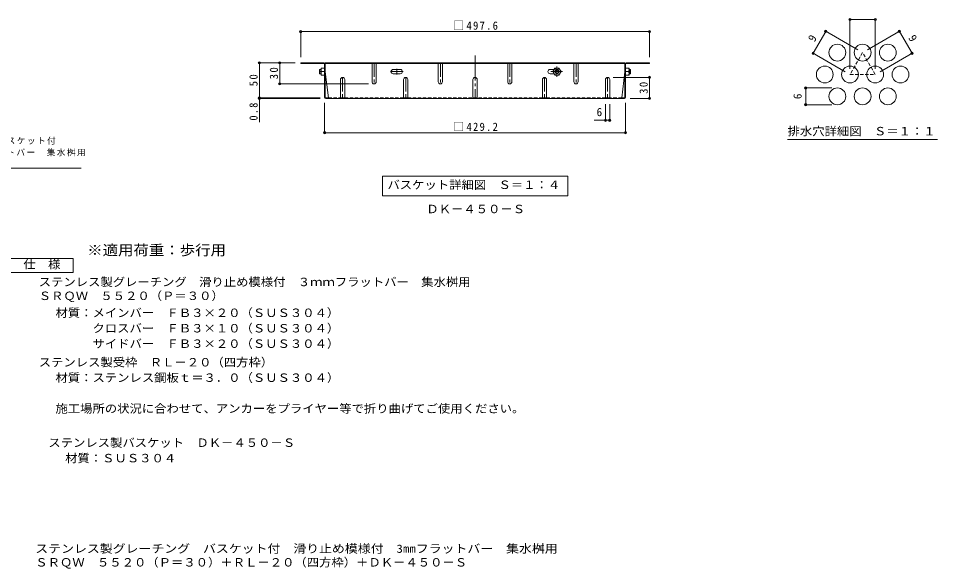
# Model space of a CAD drawing. Units: millimetres at full size, sheet at 1:4, with parts at other scales. Extents: x -926 to 1052, y -789 to 724.
# Drawn here: x -259 to 1052, y -789 to -5 of the extents above; entities that cross this region are included whole.
import ezdxf
from ezdxf.enums import TextEntityAlignment as Align

# ---------------------------------------------------------------- set-up
doc = ezdxf.new("R2010")
doc.units = ezdxf.units.MM
doc.header["$LTSCALE"] = 4
doc.header["$PDMODE"] = 32
doc.header["$PDSIZE"] = 3.2
for name, pattern in [('CHAIN1', [8, 5, -1, 1, -1]), ('CHAIN2', [12, 9, -1, 1, -1]), ('DASHED1', [1.8, 1.2, -0.6])]:
    doc.linetypes.add(name, pattern=pattern)
for name, color, linetype, lineweight in [('A-1', 3, 'Continuous', 9), ('A-4', 7, 'Continuous', 9), ('A-5', 7, 'Continuous', 9), ('A-7', 2, 'Continuous', 9), ('A-8', 2, 'Continuous', 9), ('A-B', 2, 'Continuous', 9), ('D-4', 7, 'Continuous', 9), ('D-5', 7, 'Continuous', 9), ('F-4_F-4ﾚｲﾔ', 7, 'Continuous', 9), ('F-6_F-6ﾚｲﾔ', 2, 'Continuous', 9), ('F-7_F-7ﾚｲﾔ', 2, 'Continuous', 9)]:
    doc.layers.add(name, color=color, linetype=linetype, lineweight=lineweight)
doc.layers.add('F-5_F-5ﾚｲﾔ', color=2, linetype='Continuous')
doc.styles.add('ＭＳ ゴシック', font='')
doc.styles.get('ＭＳ ゴシック').set_extended_font_data('MS Gothic')

msp = doc.modelspace()

# ---------------------------------------------------------------- linework, layer by layer
at = {"layer": 'A-1'}
for p, q in [((171.293, -77.848), (170.793, -78.348)), ((170.793, -83.348), (170.793, -78.348)), ((171.293, -83.848), (171.293, -77.848)), ((172.993, -77.848), (171.293, -77.848)), ((612.193, -77.848), (613.893, -77.848)), ((613.893, -77.848), (614.393, -78.348)), ((613.893, -83.848), (613.893, -77.848)), ((614.393, -83.348), (614.393, -78.348)), ((171.293, -83.848), (170.793, -83.348)), ((172.993, -83.848), (171.293, -83.848)), ((612.193, -83.848), (613.893, -83.848)), ((613.893, -83.848), (614.393, -83.348))]:
    msp.add_line(p, q, dxfattribs=at)
for radius in [3, 2.458]:
    msp.add_circle((509.393, -80.848), radius, dxfattribs=at)
at = {"layer": 'A-4'}
for p, q in [((143.79, -22.689), (143.79, -60.348)), ((143.79, -23.889), (641.397, -23.889)), ((641.397, -22.689), (641.397, -60.348)), ((83.709, -68.348), (135.79, -68.348)), ((84.909, -68.348), (84.909, -118.348)), ((113.93, -68.348), (113.93, -98.348)), ((642.597, -89.148), (589.593, -89.148)), ((641.397, -119.148), (641.397, -89.148)), ((112.73, -98.348), (240.593, -98.348)), ((83.709, -118.348), (171.46, -118.348)), ((83.709, -119.148), (171.593, -119.148)), ((84.909, -118.348), (84.909, -152.865)), ((177.993, -169.306), (177.993, -125.548)), ((578.593, -151.472), (578.593, -127.148)), ((584.593, -151.472), (584.593, -127.148)), ((607.193, -169.306), (607.193, -125.548)), ((642.597, -119.148), (613.593, -119.148)), ((562.361, -150.272), (584.593, -150.272)), ((177.993, -168.106), (607.193, -168.106))]:
    msp.add_line(p, q, dxfattribs=at)
for p in [(143.79, -23.889), (641.397, -23.889), (84.909, -68.348), (113.93, -68.348), (641.397, -89.148), (113.93, -98.348), (84.909, -118.348), (84.909, -119.148), (641.397, -119.148), (578.593, -150.272), (584.593, -150.272), (177.993, -168.106), (607.193, -168.106)]:
    msp.add_point(p, dxfattribs=at)
at = {"layer": 'A-5'}
for p, q in [((260.393, -229.784), (524.793, -229.784)), ((260.393, -229.784), (260.393, -257.784)), ((524.793, -229.784), (524.793, -257.784)), ((260.393, -257.784), (524.793, -257.784))]:
    msp.add_line(p, q, dxfattribs=at)
at = {"layer": 'A-7', "linetype": 'CHAIN2'}
msp.add_line((392.593, -57.775), (392.593, -119.148), dxfattribs=at)
at = {"layer": 'A-7'}
for p, q in [((177.193, -68.348), (143.79, -68.348)), ((143.79, -68.348), (143.79, -69.148)), ((177.327, -69.148), (143.79, -69.148)), ((177.993, -117.548), (177.993, -69.815)), ((606.393, -68.348), (178.793, -68.348)), ((178.793, -117.681), (178.793, -68.348)), ((606.393, -69.148), (178.793, -69.148)), ((218.794, -68.348), (218.794, -69.148)), ((285.693, -77.748), (275.893, -77.748)), ((499.493, -77.748), (505.433, -77.748)), ((566.392, -68.348), (566.392, -69.148)), ((606.393, -117.681), (606.393, -68.348)), ((607.193, -117.548), (607.193, -69.815)), ((607.86, -69.148), (641.397, -69.148)), ((607.993, -68.348), (641.397, -68.348)), ((641.397, -68.348), (641.397, -69.148)), ((178.793, -81.348), (183.406, -118.348)), ((275.893, -83.948), (285.693, -83.948)), ((505.433, -83.948), (499.493, -83.948)), ((606.393, -81.348), (601.781, -118.348)), ((179.46, -118.348), (183.406, -118.348)), ((605.593, -119.148), (179.593, -119.148)), ((605.727, -118.348), (601.781, -118.348))]:
    msp.add_line(p, q, dxfattribs=at)
at = {"layer": 'A-7', "linetype": 'CHAIN1'}
for p, q in [((280.793, -84.948), (280.793, -76.748)), ((271.793, -80.848), (289.793, -80.848))]:
    msp.add_line(p, q, dxfattribs=at)
at = {"layer": 'A-7', "linetype": 'DASHED1'}
for p, q in [((183.406, -118.348), (200.593, -118.348)), ((206.593, -118.348), (290.593, -118.348)), ((296.593, -118.348), (389.593, -118.348)), ((488.593, -118.348), (395.593, -118.348)), ((578.593, -118.348), (494.593, -118.348)), ((601.781, -118.348), (584.593, -118.348))]:
    msp.add_line(p, q, dxfattribs=at)
at = {"layer": 'A-7'}
for centre, radius, start, end in [((177.193, -69.948), 1.6, 0, 90), ((177.327, -69.815), 0.667, 0, 90), ((275.893, -80.848), 3.1, 90, 270), ((285.693, -80.848), 3.1, 270, 90), ((499.493, -80.848), 3.1, 90, 270), ((607.993, -69.948), 1.6, 90, 180), ((607.86, -69.815), 0.667, 90, 180), ((179.593, -117.548), 1.6, 180, 270), ((179.46, -117.681), 0.667, 180, 270), ((605.593, -117.548), 1.6, 270, 0), ((605.727, -117.681), 0.667, 270, 0), ((182.606, -118.348), 0.8, 270, 0), ((602.581, -118.348), 0.8, 180, 270)]:
    msp.add_arc(centre, radius, start, end, dxfattribs=at)
at = {"layer": 'A-8', "linetype": 'DASHED1'}
for p, q in [((245.593, -69.548), (245.593, -68.348)), ((251.593, -69.548), (251.593, -68.348)), ((340.093, -69.548), (340.093, -68.348)), ((346.093, -69.548), (346.093, -68.348)), ((439.093, -69.548), (439.093, -68.348)), ((445.093, -69.548), (445.093, -68.348)), ((533.593, -69.548), (533.593, -68.348)), ((539.593, -69.548), (539.593, -68.348))]:
    msp.add_line(p, q, dxfattribs=at)
at = {"layer": 'A-8'}
for p, q in [((245.593, -95.348), (245.593, -69.148)), ((251.593, -95.348), (251.593, -69.148)), ((340.093, -95.348), (340.093, -69.148)), ((346.093, -95.348), (346.093, -69.148)), ((439.093, -95.348), (439.093, -69.148)), ((445.093, -95.348), (445.093, -69.148)), ((533.593, -95.348), (533.593, -69.148)), ((539.593, -95.348), (539.593, -69.148)), ((200.593, -92.148), (200.593, -119.148)), ((206.593, -92.148), (206.593, -119.148)), ((290.593, -92.148), (290.593, -119.148)), ((296.593, -92.148), (296.593, -119.148)), ((389.593, -92.148), (389.593, -119.148)), ((395.593, -92.148), (395.593, -119.148)), ((488.593, -92.148), (488.593, -119.148)), ((494.593, -92.148), (494.593, -119.148)), ((578.593, -92.148), (578.593, -119.148)), ((584.593, -92.148), (584.593, -119.148)), ((200.593, -118.348), (206.593, -118.348)), ((290.593, -118.348), (296.593, -118.348)), ((389.593, -118.348), (395.593, -118.348)), ((488.593, -118.348), (494.593, -118.348)), ((578.593, -118.348), (584.593, -118.348))]:
    msp.add_line(p, q, dxfattribs=at)
at = {"layer": 'A-8', "linetype": 'CHAIN1'}
for p, q in [((248.593, -68.348), (248.593, -98.348)), ((343.093, -68.348), (343.093, -98.348)), ((442.093, -68.348), (442.093, -98.348)), ((536.593, -68.348), (536.593, -98.348)), ((203.593, -89.148), (203.593, -119.548)), ((293.593, -89.148), (293.593, -119.548)), ((491.593, -89.148), (491.593, -119.548)), ((581.593, -89.148), (581.593, -119.148))]:
    msp.add_line(p, q, dxfattribs=at)
at = {"layer": 'A-8'}
for centre, start, end in [((203.593, -92.148), 0, 180), ((293.593, -92.148), 0, 180), ((392.593, -92.148), 0, 180), ((491.593, -92.148), 0, 180), ((581.593, -92.148), 0, 180), ((248.593, -95.348), 180, 0), ((343.093, -95.348), 180, 0), ((442.093, -95.348), 180, 0), ((536.593, -95.348), 180, 0)]:
    msp.add_arc(centre, 3, start, end, dxfattribs=at)
at = {"layer": 'A-B'}
for p, q in [((172.993, -85.848), (172.993, -75.848)), ((177.993, -75.848), (172.993, -75.848)), ((503.643, -80.848), (506.53, -75.848)), ((506.53, -75.848), (512.257, -75.848)), ((515.143, -80.848), (512.257, -75.848)), ((607.193, -75.848), (612.193, -75.848)), ((612.193, -85.848), (612.193, -75.848)), ((177.993, -85.848), (172.993, -85.848)), ((177.993, -80.848), (173.426, -80.848)), ((503.643, -80.848), (506.53, -85.848)), ((506.53, -85.848), (512.257, -85.848)), ((515.143, -80.848), (512.257, -85.848)), ((607.193, -80.848), (611.76, -80.848)), ((607.193, -85.848), (612.193, -85.848))]:
    msp.add_line(p, q, dxfattribs=at)
at = {"layer": 'A-B', "linetype": 'CHAIN1'}
for p, q in [((509.393, -73.478), (509.393, -88.238)), ((170.307, -80.848), (173.369, -80.848)), ((500.865, -80.848), (517.373, -80.848)), ((614.88, -80.848), (611.818, -80.848))]:
    msp.add_line(p, q, dxfattribs=at)
at = {"layer": 'A-B'}
msp.add_circle((509.393, -80.848), 5, dxfattribs=at)
for centre, start, end in [((180.427, -78.348), 160.34634, 199.65367), ((604.76, -78.348), 340.34633, 19.65366), ((180.427, -83.348), 160.34634, 199.65367), ((604.76, -83.348), 340.34633, 19.65366)]:
    msp.add_arc(centre, 7.433, start, end, dxfattribs=at)
at = {"layer": 'D-5'}
msp.add_line((-478.622, -218.756), (-169.505, -218.756), dxfattribs=at)
msp.add_lwpolyline([(-270.712, -367.137), (-270.712, -347.137), (-180.713, -347.137), (-180.713, -367.137)], close=True, dxfattribs=at)
at = {"layer": 'F-4_F-4ﾚｲﾔ'}
for p, q in [((927.36, -5.415), (927.36, -76.993)), ((927.36, -6.615), (963.36, -6.615)), ((963.36, -5.415), (963.36, -76.993)), ((874.837, -54.669), (892.837, -23.492)), ((891.798, -22.892), (938.432, -49.816)), ((998.922, -22.892), (952.288, -49.816)), ((1015.883, -54.669), (997.883, -23.492)), ((873.798, -54.069), (920.432, -80.993)), ((1016.922, -54.069), (970.288, -80.993)), ((863.079, -104.17), (901.36, -104.17)), ((864.279, -128.17), (864.279, -104.17)), ((863.079, -128.17), (901.36, -128.17))]:
    msp.add_line(p, q, dxfattribs=at)
for p in [(927.36, -6.615), (963.36, -6.615), (892.837, -23.492), (997.883, -23.492), (874.837, -54.669), (1015.883, -54.669), (864.279, -104.17), (864.279, -128.17)]:
    msp.add_point(p, dxfattribs=at)
at = {"layer": 'F-6_F-6ﾚｲﾔ', "linetype": 'DASHED1'}
msp.add_lwpolyline([(945.36, -53.816), (927.36, -84.993), (963.36, -84.993)], close=True, dxfattribs=at)
at = {"layer": 'F-6_F-6ﾚｲﾔ'}
for centre in [(909.36, -53.816), (945.36, -53.816), (981.36, -53.816), (891.36, -84.993), (927.36, -84.993), (963.36, -84.993), (999.36, -84.993), (909.36, -116.17), (945.36, -116.17), (981.36, -116.17)]:
    msp.add_circle(centre, 12, dxfattribs=at)
at = {"layer": 'F-7_F-7ﾚｲﾔ', "color": 7}
msp.add_line((838.36, -177.784), (1052.36, -177.784), dxfattribs=at)

# ---------------------------------------------------------------- texts
at = {"layer": 'A-1', "color": 2, "style": 'ＭＳ ゴシック', "width": 1.1}
msp.add_text('ＤＫ－４５０－Ｓ', height=11.73, dxfattribs=at).set_placement((323.061, -286.293), align=Align.BOTTOM_LEFT)
at = {"layer": 'A-4', "color": 2, "style": 'ＭＳ ゴシック'}
msp.add_text('6', height=11.73, dxfattribs=at).set_placement((565.856, -147.872), align=Align.BOTTOM_LEFT)
at = {"layer": 'A-4', "color": 2, "char_height": 11.73, "attachment_point": 7, "style": 'ＭＳ ゴシック'}
for s, insert in [('\\T1.23;\\W0.95;□497.6', (361.593, -21.489)), ('\\T1.23;\\W0.95;□429.2', (361.593, -165.706))]:
    msp.add_mtext(s, dxfattribs=dict(at, insert=insert))
at = {"layer": 'A-4', "color": 2, "char_height": 11.73, "attachment_point": 7, "rotation": 90, "style": 'ＭＳ ゴシック'}
for s, insert in [('\\T1.27;\\W0.95;30', (111.53, -91.848)), ('\\T1.27;\\W0.95;50', (82.509, -101.848)), ('\\T1.27;\\W0.95;30', (638.997, -112.648)), ('\\T1.27;\\W0.9;0.8', (82.509, -150.611))]:
    msp.add_mtext(s, dxfattribs=dict(at, insert=insert))
at = {"layer": 'A-5', "color": 2, "style": 'ＭＳ ゴシック', "width": 1.1}
msp.add_text('バスケット詳細図\u3000Ｓ＝１：４', height=11.73, dxfattribs=at).set_placement((267.593, -251.784), align=Align.BOTTOM_LEFT)
at = {"layer": 'D-4', "color": 2, "style": 'ＭＳ ゴシック', "width": 1.1}
for s, p in [('ステンレス製バスケット\u3000ＤＫ－４５０－Ｓ', (-216.1, -619.499)), ('材質：ＳＵＳ３０４', (-192.215, -641.5))]:
    msp.add_text(s, height=11.73, dxfattribs=at).set_placement(p, align=Align.BOTTOM_LEFT)
at = {"layer": 'D-5', "color": 3, "style": 'ＭＳ ゴシック', "width": 1.1}
msp.add_text('※適用荷重：歩行用', height=14.66, dxfattribs=at).set_placement((-160.713, -347.137), align=Align.BOTTOM_LEFT)
at = {"layer": 'D-5', "color": 2, "style": 'ＭＳ ゴシック', "width": 1.1}
for s, p in [('仕\u3000様', (-251.712, -365.137)), ('ステンレス製グレーチング\u3000滑り止め模様付\u3000３ｍｍフラットバー\u3000集水桝用', (-229.876, -390.306)), ('ＳＲＱＷ\u3000５５２０（Ｐ＝３０）', (-229.876, -410.089)), ('材質：メインバー\u3000ＦＢ３×２０（ＳＵＳ３０４）', (-205.992, -434.306)), ('\u3000\u3000\u3000クロスバー\u3000ＦＢ３×１０（ＳＵＳ３０４）', (-205.992, -456.306)), ('\u3000\u3000\u3000サイドバー\u3000ＦＢ３×２０（ＳＵＳ３０４）', (-205.992, -478.306)), ('ステンレス製受枠\u3000ＲＬ－２０（四方枠）', (-229.876, -504.806)), ('材質：ステンレス鋼板ｔ＝３．０（ＳＵＳ３０４）', (-205.992, -526.806)), ('施工場所の状況に合わせて、アンカーをプライヤー等で折り曲げてご使用ください。', (-205.992, -570.806))]:
    msp.add_text(s, height=11.73, dxfattribs=at).set_placement(p, align=Align.BOTTOM_LEFT)
at = {"layer": 'D-5', "char_height": 8.798, "attachment_point": 7, "style": 'ＭＳ ゴシック'}
for s, insert in [('\\T1.17;ステンレス製グレーチング\u3000バスケット付', (-477.297, -184.888)), ('\\T1.17;滑り止め模様付\u3000３ｍｍフラットバー\u3000集水桝用', (-477.918, -201.551))]:
    msp.add_mtext(s, dxfattribs=dict(at, insert=insert))
at = {"layer": 'F-4_F-4ﾚｲﾔ', "color": 2, "style": 'ＭＳ ゴシック'}
for s, rotation, p in [('9', 60, (879.759, -41.345)), ('9', 300, (1006.962, -34.416)), ('6', 90, (861.879, -120.17))]:
    msp.add_text(s, height=11.73, rotation=rotation, dxfattribs=at).set_placement(p, align=Align.BOTTOM_LEFT)
at = {"layer": 'F-5_F-5ﾚｲﾔ', "style": 'ＭＳ ゴシック'}
for s, width, p in [('ステンレス製グレーチング\u3000バスケット付\u3000滑り止め模様付\u30003㎜フラットバー\u3000集水桝用', 1.15, (-234.756, -770.499)), ('ＳＲＱＷ\u3000５５２０（Ｐ＝３０）＋ＲＬ－２０（四方枠）＋ＤＫ－４５０－Ｓ', 1.1, (-234.756, -790.073))]:
    msp.add_text(s, height=11.73, dxfattribs=dict(at, width=width)).set_placement(p, align=Align.BOTTOM_LEFT)
at = {"layer": 'F-7_F-7ﾚｲﾔ', "style": 'ＭＳ ゴシック', "width": 1.1}
msp.add_text('排水穴詳細図\u3000Ｓ＝１：１', height=11.73, dxfattribs=at).set_placement((838.36, -175.325), align=Align.BOTTOM_LEFT)

doc.saveas('drawing.dxf')
